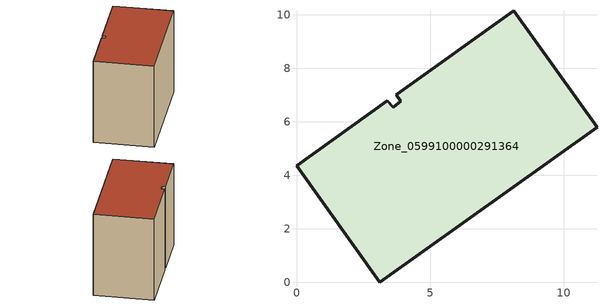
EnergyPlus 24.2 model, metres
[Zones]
Zone_0599100000291364
 floor ground (C_G): 3.4,6.78 3.62,6.54 3.91,6.77 3.73,7.01 8.13,10.14 11.24,5.79 3.12,0 0,4.35 z0
 wall outside (C_F): 8.13,10.14 3.73,7.01 3.91,6.77 3.62,6.54 3.4,6.78 0,4.35 3.12,0 11.24,5.79 8.13,10.14 z0:8
 roof outside (C_R): 3.62,6.54 3.4,6.78 0,4.35 3.12,0 11.24,5.79 8.13,10.14 3.73,7.01 3.91,6.77 z8
[BUILDING]
Pand.0599100000291364: North Axis=0; Terrain=City; Loads Convergence Tolerance Value=0.04; Temperature Convergence Tolerance Value=0.4; Solar Distribution=FullExterior; Maximum Number of Warmup Days=25; Minimum Number of Warmup Days=1
[Site:Location]
Rotterdam.The.Hague.AP_ZH_NLD Design_Conditions: Latitude=51.96; Longitude=4.45; Time Zone=1; Elevation=-4.5
[SITE:GROUNDTEMPERATURE:BUILDINGSURFACE]
18, 18, 18, 18, 18, 18, 18, 18, 18, 18, 18, 18
[MATERIAL] Thermal Absorptance=0.9; Solar Absorptance=0.7; Visible Absorptance=0.7
Name | Roughness | Thickness | Conductivity | Density | Specific Heat
G.TC.1975-1991 | MediumSmooth | 0.15 | 0.288461 | 540 | 1210
F.TC.1975-1991 | Rough | 0.3 | 0.230769 | 1920 | 840
R.TC.1975-1991 | MediumRough | 0.2 | 0.153846 | 1500 | 1000
[CONSTRUCTION]
C_G: G.TC.1975-1991
C_F: F.TC.1975-1991
C_R: R.TC.1975-1991
[ZONE]
Zone_0599100000291364: Type=1; Multiplier=1; Ceiling Height=Autocalculate; Volume=Autocalculate; Floor Area=autocalculate; Part of Total Floor Area=Yes
[ZONEINFILTRATION:DESIGNFLOWRATE]
Infil_Zone_0599100000291364: Zone or ZoneList or Space or SpaceList=Zone_0599100000291364; Schedule=AlwaysOn; Design Flow Rate Calculation Method=Flow/Area; Flow Rate per Floor Area=0.003; Constant Term Coefficient=1; Temperature Term Coefficient=0; Velocity Term Coefficient=0; Velocity Squared Term Coefficient=0
[HVACTEMPLATE:ZONE:IDEALLOADSAIRSYSTEM]
Zone_0599100000291364: Maximum Heating Supply Air Temperature=50; Minimum Cooling Supply Air Temperature=13; Maximum Heating Supply Air Humidity Ratio=0.0156; Minimum Cooling Supply Air Humidity Ratio=0.0077; Heating Limit=NoLimit; Cooling Limit=NoLimit; Dehumidification Control Type=ConstantSensibleHeatRatio; Cooling Sensible Heat Ratio=0.7; Dehumidification Setpoint=60; Humidification Control Type=None; Humidification Setpoint=30; Outdoor Air Method=None; Outdoor Air Flow Rate per Person=0.00944; Outdoor Air Flow Rate per Zone Floor Area=0; Outdoor Air Flow Rate per Zone=0; Demand Controlled Ventilation Type=None; Outdoor Air Economizer Type=NoEconomizer; Heat Recovery Type=None; Sensible Heat Recovery Effectiveness=0.7; Latent Heat Recovery Effectiveness=0.65
[ZONECONTROL:THERMOSTAT]
ThermostatControl_Zone_0599100000291364: Zone or ZoneList=Zone_0599100000291364; Control Type Schedule=DualSetpointControlType; Control 1=Thermostat_Zone_0599100000291364; Temperature Difference Between Cutout And Setpoint=0
[THERMOSTATSETPOINT:DUALSETPOINT]
Thermostat_Zone_0599100000291364: Heating Setpoint Temperature Schedule=HeatingSetpoint_Zone_0599100000291364; Cooling Setpoint Temperature Schedule=CoolingSetpoint_Zone_0599100000291364
[SCHEDULE:COMPACT]
HeatingSetpoint_Zone_0599100000291364: Through: 12/31, For: AllDays, Until: 24:00, 21
CoolingSetpoint_Zone_0599100000291364: Through: 12/31, For: AllDays, Until: 24:00, 24
DualSetpointControlType: Through: 12/31, For: AllDays, Until: 24:00, 4
AlwaysOn: Through: 12/31, For: AllDays, Until: 24:00, 1
